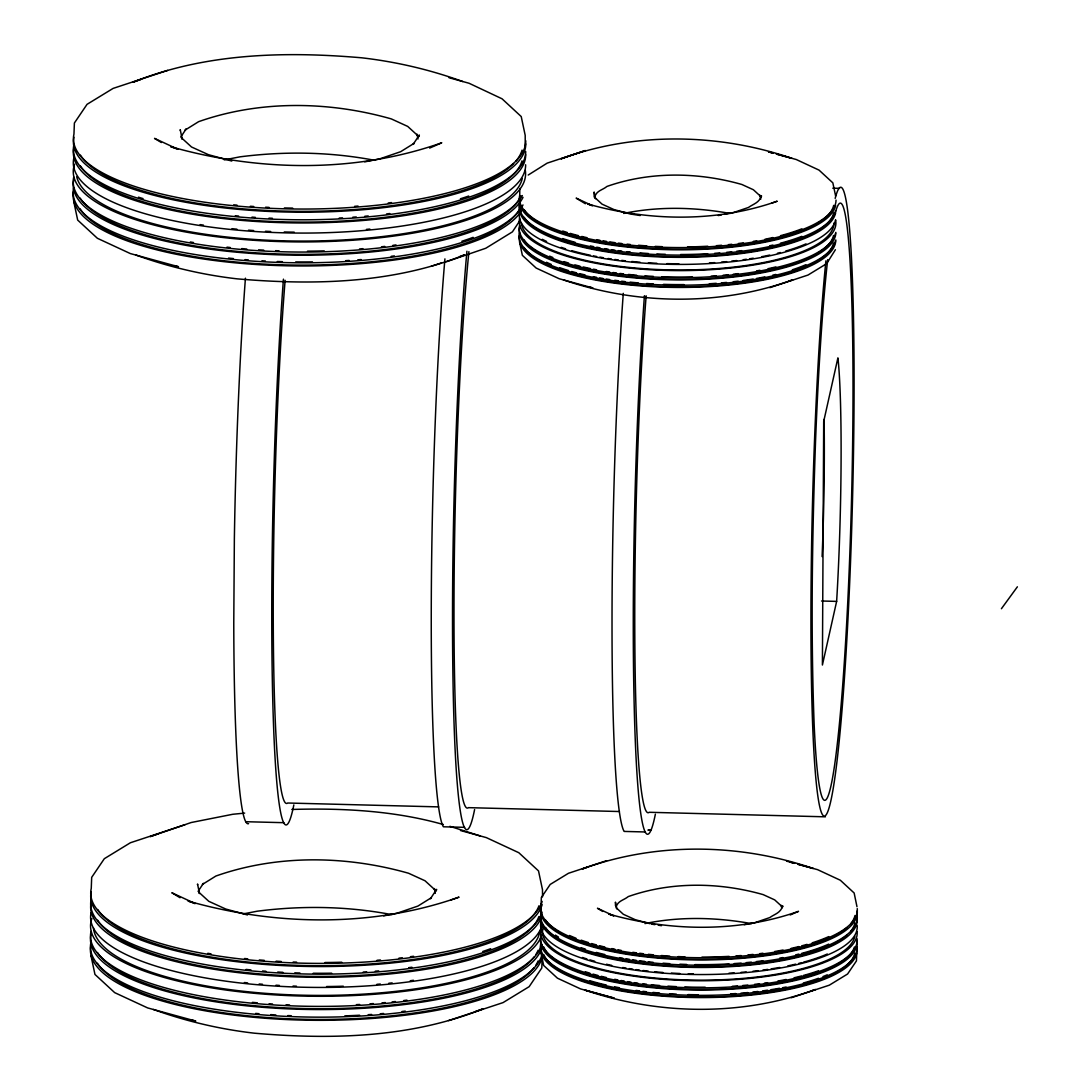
<?xml version="1.0" encoding="UTF-8"?>
<svg xmlns="http://www.w3.org/2000/svg" width="1091" height="1091" viewBox="0 0 1091 1091"><rect width="100%" height="100%" fill="white"/><g stroke="black" fill="none" stroke-linecap="round" stroke-linejoin="round"><path stroke-width="1.5" d="M519.793 188.457L519.752 195.098A158.318 48.413 0.3 0 0 672.07 247.521A158.318 48.413 0.3 0 0 836.02 200.062M525.235 145.648L525.194 135.339L521.225 116.56L502.037 98.79L469.048 83.257L449.042 77.72M542.541 896.843L542.486 889.697L538.518 870.918L518.811 852.712L486.341 837.615L460.497 830.524M594.186 197.021L594.145 192.016L595.522 198.698L595.031 197.73L602.041 204.14L613.906 209.54L630.23 213.986L640.185 215.541M615.488 905.68L615.447 902.148L616.81 908.83L616.32 907.876L623.343 914.285L635.207 919.672L650.004 923.709M856.735 953.207L856.435 960.939L847.584 974.004L829.324 985.173L791.152 997.774M418.944 136.593L419.326 135.025L413.134 144.38L414.103 143.33L400.615 151.717L379.613 158.904L364.735 161.863M436.223 890.952L436.618 889.383L430.413 898.739L431.395 897.688L417.908 906.076L396.906 913.262L383.677 915.881M761.245 196.871L761.504 195.78C758.981 202.981 753.99 203.594 748.426 207.467L733.711 212.486L724.451 214.327M835.406 249.703L826.978 263.136M782.533 907.016L782.806 905.912C780.283 913.126 775.292 913.74 769.714 917.599L755.013 922.631L744.212 924.773M836.633 601.386L822.409 665.019L823.691 421.481L837.915 357.862A175.569 11.115 -88.5 0 1 836.633 601.386L821.564 601.005M180.792 137.03L186.097 129.011L185.129 130.061L198.603 121.674C260.04 100.004 328.991 101.149 391.274 118.892L407.72 126.42L417.744 135.584L417.035 134.193L418.017 138.966M520.012 220.409L512.415 231.865L485.768 248.257L446.519 261.69M594.786 196.803C596.804 190.461 602.218 190.27 607.005 186.425C650.018 171.26 698.281 172.064 741.88 184.488L753.39 189.752L760.4 196.162L759.909 195.194L760.741 199.203M198.085 891.388L203.39 883.355L202.421 884.419L215.895 876.032C277.332 854.348 346.283 855.508 408.566 873.25L425.013 880.764L435.036 889.929M616.088 906.948C618.106 900.607 623.52 900.402 628.307 896.57C671.32 881.392 719.569 882.196 763.168 894.62L774.692 899.884L781.702 906.294L781.211 905.339L781.756 908.012M528.221 175.037L547.177 163.132L585.349 150.531L561.06 158.836C634.485 131.82 718.151 133.088 791.916 158.331L776.315 154.049M1001.415 608.723L1017.385 586.808M826.296 263.872L808.022 275.041L769.851 287.642M429.677 148.076L441.76 142.785C355.352 173.278 258.376 171.655 170.769 146.699L176.469 148.731M790.198 914.967L798.517 911.34C738.021 932.682 670.147 931.55 608.819 914.081L613.797 915.867L597.459 908.258L602.723 911.462M140.848 79.479L132.966 82.248C205.244 53.091 285.092 51.168 361.776 57.809C396.265 61.778 430.14 69.715 462.761 81.539M459.625 256.617L464.357 254.953C392.528 283.687 313.24 285.378 237.115 278.846C202.626 274.864 168.764 266.94 136.13 255.103M771.705 203.144L777.215 201.208C716.732 222.55 648.845 221.405 587.531 203.935L592.508 205.722L576.157 198.126L585.376 203.731M788.616 281.273L792.762 279.814M158.14 833.838L150.258 836.606L191.198 822.519L232.819 814.268L244.67 813.109M451.169 899.898L459.052 897.129C372.645 927.623 275.668 926 188.061 901.043L195.18 903.593L171.833 892.738L180.042 897.729M587.872 867.031L582.362 868.968C655.786 841.993 739.453 843.207 813.218 868.477L797.603 864.195M475.335 1011.521L483.218 1008.752C410.939 1037.909 331.091 1039.832 254.408 1033.191C219.918 1029.222 186.056 1021.285 153.422 1009.461M811.295 990.928L815.427 989.469C742.003 1016.457 658.337 1015.244 584.571 989.973L614.233 998.115L580.535 988.896L557.446 978.191L543.659 965.453L540.877 952.307M792.625 279.855C719.583 306.326 636.53 304.921 563.283 279.828M167.659 70.383L113.123 88.398L87.035 104.341L74.393 123.01L73.956 134.07A226.164 69.169 0.3 0 0 292.224 208.967A226.164 69.169 0.3 0 0 525.753 140.739M431.245 266.259L441.446 262.945M184.952 824.741L130.415 842.743L104.327 858.699L91.685 877.355L91.249 888.415A226.164 69.169 0.3 0 0 299.234 963.094A226.164 69.169 0.3 0 0 542.172 901.384M606.637 860.663L568.466 873.277L550.205 884.433L541.354 897.498L541.054 905.244A158.318 48.413 0.3 0 0 695.963 957.693A158.318 48.413 0.3 0 0 857.24 908.612M448.537 1020.617L503.06 1002.602L529.162 986.659L541.791 967.99L542.227 956.93A226.164 69.169 0.3 0 1 301.184 1020.071A226.164 69.169 0.3 0 1 90.948 945.352M224.269 159.9L239.87 156.859C284.656 151.09 330.314 151.813 374.704 160.322M623.657 213.441C658.678 206.158 695.185 207.154 730.274 213.481M718.287 215.554L721.369 214.941M243.211 913.917L257.149 911.217C301.948 905.435 347.606 906.157 391.996 914.667M644.945 923.586C679.979 916.304 716.487 917.299 751.576 923.627M291.829 809.454C342.615 807.995 394.301 810.627 443.382 824.537M832.774 188.184L839.552 188.348M438.664 806.89L287.642 803.017A314.699 19.938 -88.5 0 1 273.268 624.843A314.699 19.938 -88.5 0 1 285.119 280.305M619.415 811.527L468.407 807.654A314.699 19.938 -88.5 0 1 453.992 607.537A314.699 19.938 -88.5 0 1 468.912 251.653M825.41 816.818L649.172 812.29A314.699 19.938 -88.5 0 1 634.812 637.799A314.699 19.938 -88.5 0 1 646.145 295.797M245.857 821.714L283.865 822.682M464.63 827.333L443.355 826.787A336.014 21.288 -88.5 0 1 431.272 606.623A336.014 21.288 -88.5 0 1 444.923 258.881M645.381 831.969L624.12 831.424A336.014 21.288 -88.5 0 1 612.024 629.602A336.014 21.288 -88.5 0 1 623.288 293.343M651.532 924.118L654.845 924.65M658.159 925.168L661.487 925.686M589.945 287.192L592.931 287.969L559.233 278.75L536.158 268.059L522.357 255.321L519.575 242.175M174.233 265.618L178.501 266.736L130.347 253.576L97.385 238.288L77.679 220.082L73.697 201.303M191.525 1019.962L195.794 1021.094L147.64 1007.92L114.678 992.633L94.958 974.44L90.989 955.661M773.328 153.204L768.487 151.867L773.192 153.19M776.574 154.09L796.321 159.545L819.041 170.114L832.842 182.852L835.624 195.998M231.783 161.045L208.463 154.69L191.511 146.985L181.488 137.821L182.197 139.198L180.233 129.652L180.329 130.47M786.543 861.126L794.63 863.336L789.802 862.054M797.862 864.222L817.623 869.677L840.343 880.246L854.144 892.997L856.981 906.716M449.901 826.323L480.054 835.897M247.48 914.954L225.755 909.035L208.804 901.33L198.78 892.165L199.489 893.543L197.526 883.996L197.621 884.828M177.888 149.249L154.54 138.38L161.386 142.539M434.6 889.301L434.327 888.551L435.309 893.324M538.927 905.816A223.355 68.31 0.3 0 1 326.414 965.671A223.355 68.31 0.3 0 1 97.685 909.471M413.557 956.262A223.355 68.31 0.3 0 1 410.366 956.698M402.265 957.748A223.355 68.31 0.3 0 1 398.979 958.143M380.459 959.998A223.355 68.31 0.3 0 1 377.05 960.285M341.756 962.221A223.355 68.31 0.3 0 1 325.009 962.521M296.575 962.139A223.355 68.31 0.3 0 1 293.165 962.03M281.219 961.485A223.355 68.31 0.3 0 1 276.105 961.185M264.281 960.353A223.355 68.31 0.3 0 1 259.263 959.944M247.752 958.839A223.355 68.31 0.3 0 1 244.52 958.498M211.027 953.861A223.355 68.31 0.3 0 1 207.808 953.302M542.159 904.534A226.164 69.169 0.3 0 1 299.207 966.244A226.164 69.169 0.3 0 1 91.235 891.579M541.941 944.383A226.164 69.169 0.3 0 1 299.002 1006.093A226.164 69.169 0.3 0 1 91.03 931.428M406.929 1000.147A223.355 68.31 0.3 0 1 403.67 1000.556M395.433 1001.524A223.355 68.31 0.3 0 1 392.092 1001.879M385.341 1002.561A223.355 68.31 0.3 0 1 381.945 1002.861M373.395 1003.57A223.355 68.31 0.3 0 1 369.958 1003.815M359.635 1004.47A223.355 68.31 0.3 0 1 356.389 1004.634M289.524 1004.906A223.355 68.31 0.3 0 1 286.115 1004.743M272.491 1003.979A223.355 68.31 0.3 0 1 269.109 1003.747M257.367 1002.806A223.355 68.31 0.3 0 1 252.416 1002.343M541.995 934.264A226.164 69.169 0.3 0 1 294.543 995.838A226.164 69.169 0.3 0 1 91.876 918.554M542.582 924.677A226.164 69.169 0.3 0 1 542.827 929.627M538.163 950.193A223.355 68.31 0.3 0 1 536.022 954.27M534.154 956.957A223.355 68.31 0.3 0 1 312.64 1008.67A223.355 68.31 0.3 0 1 97.467 952.484M541.927 947.547A226.164 69.169 0.3 0 1 298.989 1009.257A226.164 69.169 0.3 0 1 91.003 934.592M542.118 912.131A226.164 69.169 0.3 0 1 299.166 973.84A226.164 69.169 0.3 0 1 91.194 899.175M413.421 980.291A223.355 68.31 0.3 0 1 410.243 980.741M392.187 982.909A223.355 68.31 0.3 0 1 388.819 983.25M380.336 984.041A223.355 68.31 0.3 0 1 376.913 984.327M343.297 986.209A223.355 68.31 0.3 0 1 326.564 986.537M296.438 986.182A223.355 68.31 0.3 0 1 293.043 986.059M279.391 985.418A223.355 68.31 0.3 0 1 275.982 985.214M262.467 984.259A223.355 68.31 0.3 0 1 259.14 983.973M247.616 982.882A223.355 68.31 0.3 0 1 244.384 982.527M539.554 932.819A223.355 68.31 0.3 0 1 312.094 995.374A223.355 68.31 0.3 0 1 93.444 927.868M542.104 915.294A226.164 69.169 0.3 0 1 299.152 977.004A226.164 69.169 0.3 0 1 91.18 902.339M538.872 916.563A223.355 68.31 0.3 0 1 326.359 976.418A223.355 68.31 0.3 0 1 97.631 920.218M542.404 924.036A226.164 69.169 0.3 0 1 301.348 987.191A226.164 69.169 0.3 0 1 91.126 912.458M541.886 955.143A226.164 69.169 0.3 0 1 298.948 1016.853A226.164 69.169 0.3 0 1 90.976 942.188M538.108 960.939A223.355 68.31 0.3 0 1 535.967 965.017M534.085 967.717A223.355 68.31 0.3 0 1 312.585 1019.417A223.355 68.31 0.3 0 1 97.399 963.23M405.252 1011.098A223.355 68.31 0.3 0 1 401.979 1011.507M383.582 1013.471A223.355 68.31 0.3 0 1 380.186 1013.771M371.622 1014.453A223.355 68.31 0.3 0 1 368.185 1014.685M359.58 1015.216A223.355 68.31 0.3 0 1 344.797 1015.885M291.174 1015.721A223.355 68.31 0.3 0 1 287.765 1015.585M275.832 1014.944A223.355 68.31 0.3 0 1 270.732 1014.616M258.976 1013.703A223.355 68.31 0.3 0 1 255.662 1013.403M490.677 948.693A223.355 68.31 0.3 0 1 482.727 951.502M411.907 967.24A223.355 68.31 0.3 0 1 408.702 967.676M378.7 970.895A223.355 68.31 0.3 0 1 375.277 971.181M366.685 971.795A223.355 68.31 0.3 0 1 363.248 972.013M331.664 973.199A223.355 68.31 0.3 0 1 313.24 973.254M299.916 972.995A223.355 68.31 0.3 0 1 294.815 972.845M282.869 972.326A223.355 68.31 0.3 0 1 277.755 972.04M265.904 971.235A223.355 68.31 0.3 0 1 262.549 970.976M250.944 969.926A223.355 68.31 0.3 0 1 246.075 969.422M655.364 814.2A336.014 21.288 -88.5 0 1 634.007 697.19A336.014 21.288 -88.5 0 1 644.426 295.716M835.174 198.385A314.699 19.938 -88.5 0 1 851.307 540.345A314.699 19.938 -88.5 0 1 815.891 778.919A314.699 19.938 -88.5 0 1 825.901 260.817M824.087 419.408A175.569 11.115 -88.5 0 1 822.109 556.587M835.051 213.809A298.716 18.915 -88.5 0 1 849.084 572.748A298.716 18.915 -88.5 0 1 814.159 724.738C810.599 630.134 812.236 535.436 815.55 440.846A298.716 18.915 -88.5 0 1 827.687 259.644M474.599 809.563A336.014 21.288 -88.5 0 1 452.86 670.474A336.014 21.288 -88.5 0 1 466.921 251.23M293.834 804.913A336.014 21.288 -88.5 0 1 272.409 684.193A336.014 21.288 -88.5 0 1 283.442 279.16M248.584 823.637A336.014 21.288 -88.5 0 1 233.774 623.043L234.36 538.859A336.014 21.288 -88.5 0 1 245.434 278.191M522.071 150.108A223.355 68.31 0.3 0 1 516.016 160.936M513.616 163.582A223.355 68.31 0.3 0 1 288.829 211.204A223.355 68.31 0.3 0 1 80.393 155.127M391.478 202.571A223.355 68.31 0.3 0 1 388.246 202.994M358.039 206.076A223.355 68.31 0.3 0 1 354.616 206.335M292.661 208.108A223.355 68.31 0.3 0 1 284.383 207.945M269.041 207.385A223.355 68.31 0.3 0 1 265.631 207.222M253.726 206.499A223.355 68.31 0.3 0 1 250.357 206.254M237.006 205.135A223.355 68.31 0.3 0 1 233.719 204.822M525.739 143.903A226.164 69.169 0.3 0 1 292.211 212.131A226.164 69.169 0.3 0 1 73.943 137.234M522.316 195.548A226.164 69.169 0.3 0 1 272.641 251.435A226.164 69.169 0.3 0 1 73.738 177.083M396.033 244.916A223.355 68.31 0.3 0 1 392.855 245.366M384.755 246.402A223.355 68.31 0.3 0 1 381.455 246.798M362.948 248.666A223.355 68.31 0.3 0 1 359.525 248.953M324.245 250.875A223.355 68.31 0.3 0 1 307.498 251.175M279.051 250.807A223.355 68.31 0.3 0 1 275.641 250.685M263.708 250.139A223.355 68.31 0.3 0 1 258.594 249.839M246.757 249.021A223.355 68.31 0.3 0 1 241.738 248.598M230.228 247.507A223.355 68.31 0.3 0 1 226.996 247.152M193.502 242.516A223.355 68.31 0.3 0 1 190.298 241.97M525.698 151.499A226.164 69.169 0.3 0 1 292.17 219.714A226.164 69.169 0.3 0 1 73.902 144.817M525.685 154.649A226.164 69.169 0.3 0 1 292.143 222.878A226.164 69.169 0.3 0 1 73.888 147.981M525.289 170.319A226.164 69.169 0.3 0 1 292.934 241.861A226.164 69.169 0.3 0 1 74.583 164.209M520.871 195.834A223.355 68.31 0.3 0 1 306.639 254.353A223.355 68.31 0.3 0 1 80.175 198.126M523.025 197.335A226.164 69.169 0.3 0 1 274.905 254.68A226.164 69.169 0.3 0 1 73.724 180.247M521.43 210.849A226.164 69.169 0.3 0 1 270.295 265.249A226.164 69.169 0.3 0 1 73.656 190.993M369.849 229.069A223.355 68.31 0.3 0 1 366.453 229.383M294.202 232.165A223.355 68.31 0.3 0 1 284.26 231.974M270.623 231.497A223.355 68.31 0.3 0 1 265.508 231.251M253.603 230.542A223.355 68.31 0.3 0 1 248.543 230.174M236.87 229.178A223.355 68.31 0.3 0 1 231.96 228.687M203.444 225.114A223.355 68.31 0.3 0 1 200.13 224.61M522.262 178.474A223.355 68.31 0.3 0 1 300.148 241.07A223.355 68.31 0.3 0 1 76.697 176.783M522.016 160.854A223.355 68.31 0.3 0 1 311.303 222.059A223.355 68.31 0.3 0 1 80.339 165.873M525.63 164.782A226.164 69.169 0.3 0 1 292.102 232.997A226.164 69.169 0.3 0 1 73.833 158.1M522.984 204.931A226.164 69.169 0.3 0 1 274.864 262.276A226.164 69.169 0.3 0 1 73.683 187.829M520.202 207.958A223.355 68.31 0.3 0 1 304.334 265.113A223.355 68.31 0.3 0 1 80.12 208.886M473.153 237.347A223.355 68.31 0.3 0 1 461.888 241.247M394.397 255.894A223.355 68.31 0.3 0 1 391.192 256.33M361.176 259.563A223.355 68.31 0.3 0 1 357.753 259.835M349.175 260.449A223.355 68.31 0.3 0 1 345.724 260.667M312.476 261.881A223.355 68.31 0.3 0 1 295.716 261.908M282.405 261.663A223.355 68.31 0.3 0 1 277.291 261.499M265.345 260.981A223.355 68.31 0.3 0 1 261.935 260.804M248.38 259.903A223.355 68.31 0.3 0 1 245.025 259.631M233.433 258.581A223.355 68.31 0.3 0 1 228.551 258.09M468.68 196.039A223.355 68.31 0.3 0 1 460.429 198.767M389.801 213.536A223.355 68.31 0.3 0 1 386.555 213.945M368.226 215.95A223.355 68.31 0.3 0 1 364.817 216.263M356.266 216.959A223.355 68.31 0.3 0 1 352.829 217.204M342.519 217.859A223.355 68.31 0.3 0 1 339.26 218.036M272.409 218.295A223.355 68.31 0.3 0 1 268.986 218.145M255.362 217.368A223.355 68.31 0.3 0 1 251.98 217.136M238.588 216.045A223.355 68.31 0.3 0 1 235.301 215.732M143.057 198.617A223.355 68.31 0.3 0 1 138.475 197.171M833.674 205.381A156.354 47.813 0.3 0 1 687.494 249.143A156.354 47.813 0.3 0 1 524.266 209.84M801.871 228.81A156.354 47.813 0.3 0 1 780.474 235.683M772.96 237.538A156.354 47.813 0.3 0 1 765.023 239.243M756.731 240.797A156.354 47.813 0.3 0 1 753.349 241.37M743.285 242.884A156.354 47.813 0.3 0 1 738.416 243.511M731.775 244.289A156.354 47.813 0.3 0 1 728.406 244.643M721.587 245.27A156.354 47.813 0.3 0 1 716.419 245.68M707.786 246.225A156.354 47.813 0.3 0 1 687.507 246.934M661.992 246.661A156.354 47.813 0.3 0 1 655.227 246.375M646.786 245.884A156.354 47.813 0.3 0 1 638.44 245.257M630.257 244.493A156.354 47.813 0.3 0 1 627.039 244.152M621.829 243.552A156.354 47.813 0.3 0 1 618.379 243.116M614.942 242.652A156.354 47.813 0.3 0 1 609.855 241.916M606.501 241.397A156.354 47.813 0.3 0 1 603.187 240.838M599.927 240.265A156.354 47.813 0.3 0 1 596.722 239.679M586.972 237.674A156.354 47.813 0.3 0 1 581.789 236.461M578.421 235.629A156.354 47.813 0.3 0 1 570.293 233.392M567.197 232.465A156.354 47.813 0.3 0 1 562.724 231.019M835.638 205.422A158.318 48.413 0.3 0 1 666.901 249.634A158.318 48.413 0.3 0 1 519.752 197.321M835.488 233.324A158.318 48.413 0.3 0 1 666.765 277.523A158.318 48.413 0.3 0 1 519.602 225.21M775.865 266.913A156.354 47.813 0.3 0 1 768.091 268.686M759.936 270.309A156.354 47.813 0.3 0 1 756.581 270.909M738.252 273.623A156.354 47.813 0.3 0 1 733.288 274.209M728.243 274.741A156.354 47.813 0.3 0 1 723.142 275.232M716.269 275.778A156.354 47.813 0.3 0 1 711.087 276.132M692.471 276.937A156.354 47.813 0.3 0 1 661.828 276.773M653.373 276.391A156.354 47.813 0.3 0 1 644.945 275.887M636.626 275.218A156.354 47.813 0.3 0 1 628.484 274.441M623.411 273.868A156.354 47.813 0.3 0 1 619.947 273.446M616.497 272.995A156.354 47.813 0.3 0 1 613.074 272.518M609.692 272.027A156.354 47.813 0.3 0 1 606.337 271.495M596.559 269.791A156.354 47.813 0.3 0 1 593.409 269.177M590.326 268.536A156.354 47.813 0.3 0 1 583.344 266.981M579.935 266.163A156.354 47.813 0.3 0 1 574.943 264.868M568.575 263.04A156.354 47.813 0.3 0 1 564.033 261.608M552.864 257.517A156.354 47.813 0.3 0 1 549.632 256.153M835.583 219.905A158.318 48.413 0.3 0 1 677.143 270.595A158.318 48.413 0.3 0 1 519.643 218.132M833.524 235.479A156.354 47.813 0.3 0 1 687.33 279.255A156.354 47.813 0.3 0 1 524.103 239.952M835.842 232.383A158.318 48.413 0.3 0 1 671.892 279.841A158.318 48.413 0.3 0 1 519.589 227.433M835.611 210.74A158.318 48.413 0.3 0 1 666.874 254.939A158.318 48.413 0.3 0 1 519.725 202.626M835.801 239.911A158.318 48.413 0.3 0 1 671.865 287.369A158.318 48.413 0.3 0 1 519.548 234.96M806.031 243.879A156.354 47.813 0.3 0 1 785.684 251.053M780.379 252.512A156.354 47.813 0.3 0 1 777.433 253.262M769.755 255.062A156.354 47.813 0.3 0 1 761.654 256.712M753.254 258.199A156.354 47.813 0.3 0 1 749.831 258.744M746.38 259.263A156.354 47.813 0.3 0 1 743.203 259.713M736.684 260.544A156.354 47.813 0.3 0 1 731.679 261.117M726.62 261.635A156.354 47.813 0.3 0 1 721.492 262.085M714.605 262.617A156.354 47.813 0.3 0 1 709.423 262.958M678.847 263.804A156.354 47.813 0.3 0 1 666.956 263.64M656.823 263.286A156.354 47.813 0.3 0 1 648.381 262.822M640.008 262.222A156.354 47.813 0.3 0 1 631.784 261.485M625.211 260.79A156.354 47.813 0.3 0 1 621.747 260.381M618.283 259.944A156.354 47.813 0.3 0 1 614.86 259.481M611.451 258.99A156.354 47.813 0.3 0 1 608.082 258.485M603.105 257.667A156.354 47.813 0.3 0 1 599.845 257.094M596.627 256.508A156.354 47.813 0.3 0 1 593.477 255.894M590.395 255.253A156.354 47.813 0.3 0 1 571.793 250.685M565.588 248.803A156.354 47.813 0.3 0 1 561.197 247.343M546.618 241.466A156.354 47.813 0.3 0 1 542.322 239.297M833.933 223.069A156.354 47.813 0.3 0 1 679.679 270.009A156.354 47.813 0.3 0 1 521.307 222.864M835.597 212.95A158.318 48.413 0.3 0 1 666.86 257.162A158.318 48.413 0.3 0 1 519.711 204.849M833.633 212.909A156.354 47.813 0.3 0 1 687.453 256.671A156.354 47.813 0.3 0 1 524.226 217.368M835.556 220.041A158.318 48.413 0.3 0 1 666.833 264.24A158.318 48.413 0.3 0 1 519.671 211.927M835.447 240.852A158.318 48.413 0.3 0 1 666.724 285.051A158.318 48.413 0.3 0 1 519.561 232.738M833.483 243.007A156.354 47.813 0.3 0 1 687.289 286.783A156.354 47.813 0.3 0 1 524.062 247.48M805.922 264.69A156.354 47.813 0.3 0 1 792.339 269.791M775.824 274.441A156.354 47.813 0.3 0 1 772.769 275.164M764.832 276.882A156.354 47.813 0.3 0 1 756.54 278.437M753.145 279.01A156.354 47.813 0.3 0 1 743.08 280.523M738.212 281.151A156.354 47.813 0.3 0 1 733.247 281.737M726.511 282.433A156.354 47.813 0.3 0 1 721.383 282.896M716.228 283.305A156.354 47.813 0.3 0 1 709.314 283.769M683.88 284.601A156.354 47.813 0.3 0 1 663.478 284.356M653.332 283.919A156.354 47.813 0.3 0 1 646.581 283.524M638.235 282.896A156.354 47.813 0.3 0 1 630.053 282.133M625.102 281.601A156.354 47.813 0.3 0 1 621.638 281.192M618.174 280.755A156.354 47.813 0.3 0 1 614.751 280.292M609.651 279.555A156.354 47.813 0.3 0 1 606.296 279.023M602.996 278.478A156.354 47.813 0.3 0 1 599.723 277.905M596.518 277.319A156.354 47.813 0.3 0 1 593.368 276.705M585.035 274.905A156.354 47.813 0.3 0 1 579.894 273.691M576.553 272.832A156.354 47.813 0.3 0 1 571.684 271.495M568.534 270.568A156.354 47.813 0.3 0 1 559.669 267.663M551.187 264.363A156.354 47.813 0.3 0 1 546.509 262.276M801.844 236.338A156.354 47.813 0.3 0 1 780.433 243.211M772.933 245.066A156.354 47.813 0.3 0 1 769.796 245.761M741.635 250.63A156.354 47.813 0.3 0 1 736.725 251.244M731.734 251.816A156.354 47.813 0.3 0 1 726.661 252.335M719.828 252.935A156.354 47.813 0.3 0 1 714.66 253.33M707.745 253.753A156.354 47.813 0.3 0 1 680.607 254.517M665.333 254.298A156.354 47.813 0.3 0 1 656.877 253.985M648.422 253.521A156.354 47.813 0.3 0 1 640.049 252.921M630.216 252.021A156.354 47.813 0.3 0 1 626.998 251.68M621.788 251.08A156.354 47.813 0.3 0 1 618.338 250.644M614.901 250.18A156.354 47.813 0.3 0 1 611.505 249.703M608.123 249.184A156.354 47.813 0.3 0 1 604.796 248.653M599.886 247.793A156.354 47.813 0.3 0 1 596.682 247.207M593.531 246.593A156.354 47.813 0.3 0 1 590.449 245.952M575.066 242.284A156.354 47.813 0.3 0 1 562.683 238.547M854.976 915.513A156.354 47.813 0.3 0 1 850.748 923.736M846.902 927.718A156.354 47.813 0.3 0 1 688.339 959.166A156.354 47.813 0.3 0 1 545.555 919.986M828.765 936.596A156.354 47.813 0.3 0 1 812.181 942.829M807.067 944.37A156.354 47.813 0.3 0 1 801.762 945.829M798.817 946.579A156.354 47.813 0.3 0 1 791.139 948.379M783.038 950.029A156.354 47.813 0.3 0 1 774.637 951.516M762.964 953.234A156.354 47.813 0.3 0 1 759.718 953.657M753.076 954.42A156.354 47.813 0.3 0 1 748.003 954.939M741.157 955.552A156.354 47.813 0.3 0 1 735.989 955.934M729.088 956.371A156.354 47.813 0.3 0 1 701.949 957.121M684.971 956.862A156.354 47.813 0.3 0 1 678.207 956.589M669.765 956.139A156.354 47.813 0.3 0 1 661.391 955.539M653.168 954.802A156.354 47.813 0.3 0 1 648.34 954.298M643.131 953.698A156.354 47.813 0.3 0 1 639.681 953.261M636.244 952.798A156.354 47.813 0.3 0 1 632.835 952.307M621.229 950.411A156.354 47.813 0.3 0 1 618.011 949.811M614.874 949.197A156.354 47.813 0.3 0 1 611.778 948.57M604.796 947.015A156.354 47.813 0.3 0 1 599.709 945.761M596.409 944.888A156.354 47.813 0.3 0 1 591.595 943.538M588.485 942.597A156.354 47.813 0.3 0 1 581.162 940.169M575.98 938.219A156.354 47.813 0.3 0 1 569.529 935.492M857.226 910.821A158.318 48.413 0.3 0 1 695.949 959.916A158.318 48.413 0.3 0 1 541.041 907.453M857.09 938.724A158.318 48.413 0.3 0 1 695.799 987.805A158.318 48.413 0.3 0 1 540.891 935.355M818.482 970.772A156.354 47.813 0.3 0 1 803.399 975.463M801.612 975.94A156.354 47.813 0.3 0 1 794.098 977.781M786.161 979.486A156.354 47.813 0.3 0 1 777.869 981.041M767.614 982.677A156.354 47.813 0.3 0 1 764.423 983.127M759.554 983.768A156.354 47.813 0.3 0 1 754.59 984.355M747.84 985.05A156.354 47.813 0.3 0 1 742.726 985.514M737.557 985.923A156.354 47.813 0.3 0 1 732.375 986.278M705.209 987.219A156.354 47.813 0.3 0 1 684.821 986.973M676.365 986.619A156.354 47.813 0.3 0 1 667.924 986.128M659.578 985.5A156.354 47.813 0.3 0 1 651.395 984.75M646.445 984.205A156.354 47.813 0.3 0 1 642.967 983.796M637.799 983.141A156.354 47.813 0.3 0 1 634.376 982.664M630.993 982.159A156.354 47.813 0.3 0 1 627.639 981.641M624.325 981.095A156.354 47.813 0.3 0 1 621.065 980.523M617.861 979.923A156.354 47.813 0.3 0 1 614.71 979.309M606.364 977.522A156.354 47.813 0.3 0 1 601.236 976.295M597.895 975.436A156.354 47.813 0.3 0 1 593.013 974.099M589.876 973.172A156.354 47.813 0.3 0 1 585.322 971.754M857.199 916.14A158.318 48.413 0.3 0 1 695.922 965.221A158.318 48.413 0.3 0 1 541.013 912.772M857.185 918.349A158.318 48.413 0.3 0 1 695.908 967.431A158.318 48.413 0.3 0 1 541 914.981M857.117 931.632A158.318 48.413 0.3 0 1 691.258 980.645A158.318 48.413 0.3 0 1 541.818 925.482M854.444 947.002A156.354 47.813 0.3 0 1 701.281 989.442A156.354 47.813 0.3 0 1 543.768 947.002M857.076 940.933A158.318 48.413 0.3 0 1 695.799 990.014A158.318 48.413 0.3 0 1 540.891 937.564M857.035 948.461A158.318 48.413 0.3 0 1 695.758 997.542A158.318 48.413 0.3 0 1 540.85 945.092M857.049 946.252A158.318 48.413 0.3 0 1 695.758 995.333A158.318 48.413 0.3 0 1 540.863 942.883M827.333 954.011A156.354 47.813 0.3 0 1 803.467 962.18M801.68 962.657A156.354 47.813 0.3 0 1 798.735 963.408M795.707 964.144A156.354 47.813 0.3 0 1 787.852 965.876M779.629 967.472A156.354 47.813 0.3 0 1 771.132 968.876M767.682 969.394A156.354 47.813 0.3 0 1 762.882 970.063M757.972 970.676A156.354 47.813 0.3 0 1 752.981 971.249M746.217 971.931A156.354 47.813 0.3 0 1 741.075 972.367M734.175 972.886A156.354 47.813 0.3 0 1 728.993 973.199M693.331 973.881A156.354 47.813 0.3 0 1 688.257 973.786M679.816 973.499A156.354 47.813 0.3 0 1 671.36 973.063M662.96 972.49A156.354 47.813 0.3 0 1 654.709 971.781M648.245 971.126A156.354 47.813 0.3 0 1 643.035 970.513M639.585 970.09A156.354 47.813 0.3 0 1 636.148 969.626M632.753 969.135A156.354 47.813 0.3 0 1 629.371 968.617M626.043 968.085A156.354 47.813 0.3 0 1 622.756 967.526M611.696 965.399A156.354 47.813 0.3 0 1 606.446 964.239M594.69 961.266A156.354 47.813 0.3 0 1 589.945 959.889M586.89 958.948A156.354 47.813 0.3 0 1 582.499 957.489M854.867 936.323A156.354 47.813 0.3 0 1 690.767 980.045A156.354 47.813 0.3 0 1 542.622 929.873M854.935 923.041A156.354 47.813 0.3 0 1 850.707 931.264M846.861 935.246A156.354 47.813 0.3 0 1 688.298 966.694A156.354 47.813 0.3 0 1 545.527 927.5M828.724 944.124A156.354 47.813 0.3 0 1 801.721 953.357M798.789 954.107A156.354 47.813 0.3 0 1 795.762 954.843M782.997 957.557A156.354 47.813 0.3 0 1 779.67 958.171M762.936 960.762A156.354 47.813 0.3 0 1 756.377 961.58M751.344 962.126A156.354 47.813 0.3 0 1 746.258 962.63M741.116 963.08A156.354 47.813 0.3 0 1 734.229 963.585M729.047 963.898A156.354 47.813 0.3 0 1 695.076 964.608M686.621 964.444A156.354 47.813 0.3 0 1 679.87 964.199M669.724 963.667A156.354 47.813 0.3 0 1 663.014 963.189M653.127 962.33A156.354 47.813 0.3 0 1 648.299 961.826M644.822 961.43A156.354 47.813 0.3 0 1 639.64 960.789M636.203 960.325A156.354 47.813 0.3 0 1 632.794 959.835M629.425 959.33A156.354 47.813 0.3 0 1 626.098 958.784M622.811 958.225A156.354 47.813 0.3 0 1 619.579 957.639M604.769 954.543A156.354 47.813 0.3 0 1 596.368 952.416M585.444 949.17A156.354 47.813 0.3 0 1 581.135 947.697M558.551 937.183A156.354 47.813 0.3 0 1 555.455 935.123M857.158 925.441A158.318 48.413 0.3 0 1 695.881 974.522A158.318 48.413 0.3 0 1 540.972 922.072M854.771 953.152A156.354 47.813 0.3 0 1 703.504 996.969A156.354 47.813 0.3 0 1 543.727 954.53M827.223 974.822A156.354 47.813 0.3 0 1 822.982 976.581M818.441 978.286A156.354 47.813 0.3 0 1 803.358 982.991M786.12 987.014A156.354 47.813 0.3 0 1 782.847 987.655M779.519 988.269A156.354 47.813 0.3 0 1 771.023 989.687M767.573 990.205A156.354 47.813 0.3 0 1 762.773 990.873M757.863 991.487A156.354 47.813 0.3 0 1 752.872 992.06M747.799 992.578A156.354 47.813 0.3 0 1 740.966 993.178M735.798 993.574A156.354 47.813 0.3 0 1 730.615 993.901M698.335 994.747A156.354 47.813 0.3 0 1 688.148 994.597M676.325 994.146A156.354 47.813 0.3 0 1 669.56 993.765M659.537 993.028A156.354 47.813 0.3 0 1 652.964 992.428M646.404 991.733A156.354 47.813 0.3 0 1 642.926 991.324M639.476 990.887A156.354 47.813 0.3 0 1 636.039 990.437M619.415 987.75A156.354 47.813 0.3 0 1 614.669 986.837M606.323 985.05A156.354 47.813 0.3 0 1 589.836 980.7M650.795 829.842L648.204 830.087L650.795 829.842"/></g></svg>
